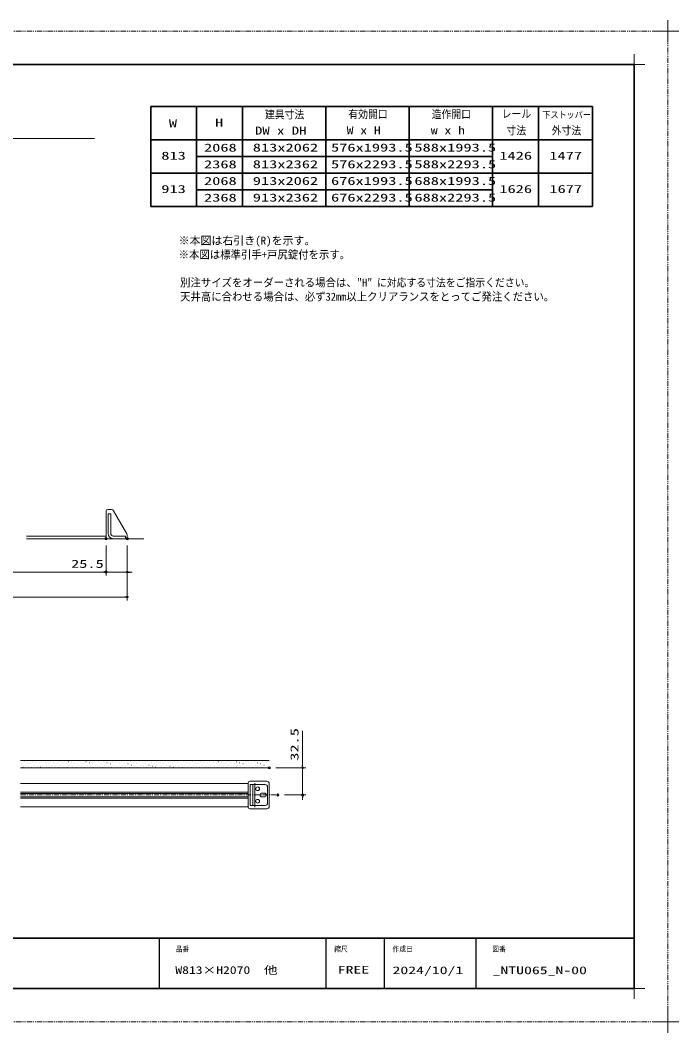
# Model space of a CAD drawing. Units: millimetres, scale not verified. Extents: x -1306 to 1306, y -607 to 607.
# Drawn here: x -389 to 400, y -607 to 607 of the extents above; entities that cross this region are included whole.
import ezdxf
from ezdxf.enums import TextEntityAlignment as Align

# ---------------------------------------------------------------- set-up
doc = ezdxf.new("R2010")
doc.units = ezdxf.units.MM
doc.header["$LTSCALE"] = 5
doc.header["$PDMODE"] = 32
doc.header["$PDSIZE"] = 2.5
doc.linetypes.add('USER1', pattern=[2.5, 1.25, -0.25, 0.25, -0.25, 0.25, -0.25])
doc.linetypes.add('USER3', pattern=[2, 1.25, -0.25, 0.25, -0.25])
for name, color, linetype, lineweight in [('0-1_線(黄)', 2, 'Continuous', 15), ('0-3_陰線', 4, 'USER1', 9), ('0-C_中心線', 3, 'USER3', 9), ('0-D_線(白)', 7, 'Continuous', 30), ('1-0_線(水)', 4, 'Continuous', 9), ('1-1_寸法線', 3, 'Continuous', 13), ('1-2_ハッチング', 6, 'Continuous', 9), ('1-4_DEFPOINTS', 7, 'Continuous', 5), ('1-5_0', 3, 'Continuous', 25), ('1-7_図面枠', 7, 'Continuous', 35), ('1-8_一般', 7, 'Continuous', 5)]:
    doc.layers.add(name, color=color, linetype=linetype, lineweight=lineweight)
doc.styles.add('ＭＳ ゴシック', font='')
doc.styles.get('ＭＳ ゴシック').set_extended_font_data('MS Gothic')

# ---------------------------------------------------------------- blocks, each defined once
blk = doc.blocks.new('_DOT')
at = {"layer": '1-5_0'}
blk.add_line((-2.5, 0), (-5, 0), dxfattribs=at)
for points in [[(0, 0), (-2.5, 0), (-2.48, 0.313)], [(0, 0), (-2.48, -0.313), (-2.5, 0)], [(0, 0), (-2.48, 0.313), (-2.421, 0.622)], [(0, 0), (-2.421, -0.622), (-2.48, -0.313)], [(0, 0), (-2.421, 0.622), (-2.324, 0.92)], [(0, 0), (-2.324, -0.92), (-2.421, -0.622)], [(0, 0), (-2.324, 0.92), (-2.191, 1.204)], [(0, 0), (-2.191, -1.204), (-2.324, -0.92)], [(0, 0), (-2.191, 1.204), (-2.023, 1.469)], [(0, 0), (-2.023, -1.469), (-2.191, -1.204)], [(0, 0), (-2.023, 1.469), (-1.822, 1.711)], [(0, 0), (-1.822, -1.711), (-2.023, -1.469)], [(0, 0), (-1.822, 1.711), (-1.594, 1.926)], [(0, 0), (-1.594, -1.926), (-1.822, -1.711)], [(0, 0), (-1.594, 1.926), (-1.34, 2.111)], [(0, 0), (-1.34, -2.111), (-1.594, -1.926)], [(0, 0), (-1.34, 2.111), (-1.064, 2.262)], [(0, 0), (-1.064, -2.262), (-1.34, -2.111)], [(0, 0), (-1.064, 2.262), (-0.773, 2.378)], [(0, 0), (-0.773, -2.378), (-1.064, -2.262)], [(0, 0), (-0.773, 2.378), (-0.468, 2.456)], [(0, 0), (-0.468, -2.456), (-0.773, -2.378)], [(0, 0), (-0.468, 2.456), (-0.157, 2.495)], [(0, 0), (-0.157, -2.495), (-0.468, -2.456)], [(0, 0), (-0.157, 2.495), (0.157, 2.495)], [(0, 0), (0.157, -2.495), (-0.157, -2.495)], [(0, 0), (0.157, 2.495), (0.468, 2.456)], [(0, 0), (0.468, 2.456), (0.773, 2.378)], [(0, 0), (0.773, 2.378), (1.064, 2.262)], [(0, 0), (1.064, 2.262), (1.34, 2.111)], [(0, 0), (1.34, 2.111), (1.594, 1.926)], [(0, 0), (1.594, 1.926), (1.822, 1.711)], [(0, 0), (1.822, 1.711), (2.023, 1.469)], [(0, 0), (2.023, 1.469), (2.191, 1.204)], [(0, 0), (2.191, 1.204), (2.324, 0.92)], [(0, 0), (2.324, 0.92), (2.421, 0.622)], [(0, 0), (2.421, 0.622), (2.48, 0.313)], [(0, 0), (2.48, 0.313), (2.5, 0)], [(0, 0), (0.468, -2.456), (0.157, -2.495)], [(0, 0), (0.773, -2.378), (0.468, -2.456)], [(0, 0), (1.064, -2.262), (0.773, -2.378)], [(0, 0), (1.34, -2.111), (1.064, -2.262)], [(0, 0), (1.594, -1.926), (1.34, -2.111)], [(0, 0), (1.822, -1.711), (1.594, -1.926)], [(0, 0), (2.023, -1.469), (1.822, -1.711)], [(0, 0), (2.191, -1.204), (2.023, -1.469)], [(0, 0), (2.324, -0.92), (2.191, -1.204)], [(0, 0), (2.421, -0.622), (2.324, -0.92)], [(0, 0), (2.48, -0.313), (2.421, -0.622)], [(0, 0), (2.5, 0), (2.48, -0.313)]]:
    blk.add_solid(points, dxfattribs=at)
blk = doc.blocks.new('グループ-13-1')
at = {"layer": '1-8_一般'}
for p, q in [((62041.6, -14029.5), (62041.6, -13365.5)), ((61709.6, -13697.5), (62373.6, -13697.5))]:
    blk.add_line(p, q, dxfattribs=at)

msp = doc.modelspace()

# ---------------------------------------------------------------- linework, layer by layer
at = {"layer": '0-1_線(黄)'}
for p, q in [((-531.884, 465.389), (-300.409, 465.389)), ((-381.884, -14.611), (-241.072, -14.611)), ((-388.992, -280.565), (-90.742, -280.565)), ((-388.992, -289.565), (-90.742, -289.565))]:
    msp.add_line(p, q, dxfattribs=at)
at = {"layer": '0-3_陰線'}
for p, q in [((387.036, 594), (-1292.964, 594)), ((387.036, -594), (387.036, 594)), ((387.036, -594), (-1292.964, -594))]:
    msp.add_line(p, q, dxfattribs=at)
at = {"layer": '0-C_中心線'}
msp.add_line((-388.992, -322.065), (-80.469, -322.065), dxfattribs=at)
at = {"layer": '0-D_線(白)'}
for p, q in [((-232.964, 504), (-232.964, 384)), ((-232.964, 504), (297.036, 504)), ((-177.964, 504), (-177.964, 384)), ((-122.964, 504), (-122.964, 384)), ((-22.964, 504), (-22.964, 384)), ((77.036, 504), (77.036, 384)), ((177.036, 504), (177.036, 384)), ((232.036, 504), (232.036, 384)), ((232.036, 504), (232.036, 384)), ((297.036, 504), (297.036, 384)), ((-232.964, 464), (297.036, 464)), ((-177.964, 444), (177.036, 444)), ((-232.964, 424), (297.036, 424)), ((-177.964, 404), (177.036, 404)), ((-232.964, 384), (297.036, 384))]:
    msp.add_line(p, q, dxfattribs=at)
at = {"layer": '1-0_線(水)'}
for p, q in [((-286.572, -14.611), (-286.572, 18.389)), ((-284.572, 20.389), (-280.009, 20.389)), ((-284.072, 15.389), (-284.072, -8.411)), ((-261.474, -8.715), (-277.411, 18.889)), ((-381.884, -11.611), (-286.572, -11.611)), ((-277.872, -11.411), (-263.072, -11.411)), ((-263.072, -11.411), (-263.072, -14.611)), ((-261.072, -14.611), (-261.072, -10.215)), ((-261.072, -14.611), (-286.572, -14.611)), ((-277.872, -14.611), (-263.072, -14.611)), ((-116.242, -308.267), (-388.992, -308.267)), ((-116.242, -307.565), (-116.242, -336.565)), ((-114.242, -305.565), (-93.742, -305.565)), ((-95.742, -309.565), (-113.742, -309.565)), ((-113.742, -309.565), (-113.742, -334.565)), ((-110.542, -309.565), (-110.542, -334.565)), ((-108.179, -307.879), (-108.179, -336.526)), ((-92.742, -312.565), (-92.742, -331.565)), ((-90.742, -335.565), (-90.742, -308.565)), ((-388.992, -318.767), (-116.242, -318.767)), ((-388.992, -320.417), (-116.242, -320.417)), ((-388.992, -324.117), (-116.242, -324.117)), ((-388.992, -325.767), (-116.242, -325.767)), ((-96.742, -319.815), (-99.742, -319.815)), ((-96.742, -324.315), (-99.742, -324.315)), ((-116.242, -336.267), (-388.992, -336.267)), ((-114.242, -338.565), (-93.742, -338.565)), ((-95.742, -334.565), (-113.742, -334.565))]:
    msp.add_line(p, q, dxfattribs=at)
msp.add_lwpolyline([(-284.072, 15.389), (-280.872, 15.389), (-280.872, -8.411)], dxfattribs=at)
for centre in [(-104.742, -314.565), (-104.742, -329.565)]:
    msp.add_circle(centre, 2.25, dxfattribs=at)
for centre, radius, start, end in [((-284.572, 18.389), 2, 90, 180), ((-280.009, 17.389), 3, 30, 90), ((-277.872, -8.411), 6.2, 180, 270), ((-277.872, -8.411), 3, 180, 270), ((-264.072, -10.215), 3, 0, 30), ((-114.242, -307.565), 2, 90, 180), ((-95.742, -312.565), 3, 0, 90), ((-93.742, -308.565), 3, 0, 90), ((-99.742, -322.065), 2.25, 90, 270), ((-96.742, -322.065), 2.25, 270, 90), ((-114.242, -336.565), 2, 180, 270), ((-95.742, -331.565), 3, 270, 0), ((-93.742, -335.565), 3, 270, 0)]:
    msp.add_arc(centre, radius, start, end, dxfattribs=at)
at = {"layer": '1-1_寸法線'}
for p, q in [((-286.572, -22.611), (-286.572, -58.611)), ((-286.572, -22.611), (-286.572, -58.611)), ((-261.072, -22.611), (-261.072, -58.611)), ((-261.072, -22.611), (-261.072, -88.611)), ((-632.883, -54.611), (-289.572, -54.611)), ((-289.572, -54.611), (-331.049, -54.611)), ((-261.072, -54.611), (-286.572, -54.611)), ((-258.072, -54.611), (-255.072, -54.611)), ((-264.072, -84.611), (-658.383, -84.611)), ((-50.742, -286.565), (-50.742, -245.089)), ((-82.742, -289.565), (-46.742, -289.565)), ((-50.742, -322.065), (-50.742, -289.565)), ((-72.469, -322.065), (-46.742, -322.065)), ((-50.742, -325.065), (-50.742, -328.065))]:
    msp.add_line(p, q, dxfattribs=at)
at = {"layer": '1-2_ハッチング'}
for p, q in [((-388.83, -280.809), (-388.78, -280.809)), ((-387.504, -284.787), (-387.454, -284.787)), ((-386.178, -288.764), (-386.128, -288.764)), ((-384.852, -282.135), (-384.802, -282.135)), ((-383.526, -286.112), (-383.476, -286.112)), ((-380.875, -283.461), (-380.825, -283.461)), ((-379.549, -287.438), (-379.499, -287.438)), ((-378.223, -280.809), (-378.173, -280.809)), ((-376.897, -284.787), (-376.847, -284.787)), ((-375.572, -288.764), (-375.522, -288.764)), ((-374.246, -282.135), (-374.196, -282.135)), ((-372.92, -286.112), (-372.87, -286.112)), ((-370.268, -283.461), (-370.218, -283.461)), ((-368.942, -287.438), (-368.892, -287.438)), ((-367.617, -280.809), (-367.567, -280.809)), ((-366.291, -284.787), (-366.241, -284.787)), ((-364.965, -288.764), (-364.915, -288.764)), ((-363.639, -282.135), (-363.589, -282.135)), ((-362.313, -286.112), (-362.263, -286.112)), ((-359.662, -283.461), (-359.612, -283.461)), ((-358.336, -287.438), (-358.286, -287.438)), ((-357.01, -280.809), (-356.96, -280.809)), ((-355.684, -284.787), (-355.634, -284.787)), ((-354.358, -288.764), (-354.308, -288.764)), ((-353.032, -282.135), (-352.982, -282.135)), ((-351.707, -286.112), (-351.657, -286.112)), ((-349.055, -283.461), (-349.005, -283.461)), ((-347.729, -287.438), (-347.679, -287.438)), ((-346.403, -280.809), (-346.353, -280.809)), ((-345.078, -284.787), (-345.028, -284.787)), ((-343.752, -288.764), (-343.702, -288.764)), ((-342.426, -282.135), (-342.376, -282.135)), ((-341.1, -286.112), (-341.05, -286.112)), ((-338.448, -283.461), (-338.398, -283.461)), ((-337.123, -287.438), (-337.073, -287.438)), ((-335.797, -280.809), (-335.747, -280.809)), ((-334.471, -284.787), (-334.421, -284.787)), ((-333.145, -288.764), (-333.095, -288.764)), ((-331.819, -282.135), (-331.769, -282.135)), ((-330.493, -286.112), (-330.443, -286.112)), ((-327.842, -283.461), (-327.792, -283.461)), ((-326.516, -287.438), (-326.466, -287.438)), ((-325.19, -280.809), (-325.14, -280.809)), ((-323.864, -284.787), (-323.814, -284.787)), ((-322.538, -288.764), (-322.488, -288.764)), ((-321.213, -282.135), (-321.163, -282.135)), ((-319.887, -286.112), (-319.837, -286.112)), ((-317.235, -283.461), (-317.185, -283.461)), ((-315.909, -287.438), (-315.859, -287.438)), ((-314.584, -280.809), (-314.534, -280.809)), ((-313.258, -284.787), (-313.208, -284.787)), ((-311.932, -288.764), (-311.882, -288.764)), ((-310.606, -282.135), (-310.556, -282.135)), ((-309.28, -286.112), (-309.23, -286.112)), ((-306.629, -283.461), (-306.579, -283.461)), ((-305.303, -287.438), (-305.253, -287.438)), ((-303.977, -280.809), (-303.927, -280.809)), ((-302.651, -284.787), (-302.601, -284.787)), ((-301.325, -288.764), (-301.275, -288.764)), ((-299.999, -282.135), (-299.949, -282.135)), ((-298.674, -286.112), (-298.624, -286.112)), ((-296.022, -283.461), (-295.972, -283.461)), ((-294.696, -287.438), (-294.646, -287.438)), ((-293.37, -280.809), (-293.32, -280.809)), ((-292.045, -284.787), (-291.995, -284.787)), ((-290.719, -288.764), (-290.669, -288.764)), ((-289.393, -282.135), (-289.343, -282.135)), ((-288.067, -286.112), (-288.017, -286.112)), ((-285.415, -283.461), (-285.365, -283.461)), ((-284.09, -287.438), (-284.04, -287.438)), ((-282.764, -280.809), (-282.714, -280.809)), ((-281.438, -284.787), (-281.388, -284.787)), ((-280.112, -288.764), (-280.062, -288.764)), ((-278.786, -282.135), (-278.736, -282.135)), ((-277.46, -286.112), (-277.41, -286.112)), ((-274.809, -283.461), (-274.759, -283.461)), ((-273.483, -287.438), (-273.433, -287.438)), ((-272.157, -280.809), (-272.107, -280.809)), ((-270.831, -284.787), (-270.781, -284.787)), ((-269.505, -288.764), (-269.455, -288.764)), ((-268.18, -282.135), (-268.13, -282.135)), ((-266.854, -286.112), (-266.804, -286.112)), ((-264.202, -283.461), (-264.152, -283.461)), ((-262.876, -287.438), (-262.826, -287.438)), ((-261.551, -280.809), (-261.501, -280.809)), ((-260.225, -284.787), (-260.175, -284.787)), ((-258.899, -288.764), (-258.849, -288.764)), ((-257.573, -282.135), (-257.523, -282.135)), ((-256.247, -286.112), (-256.197, -286.112)), ((-253.596, -283.461), (-253.546, -283.461)), ((-252.27, -287.438), (-252.22, -287.438)), ((-250.944, -280.809), (-250.894, -280.809)), ((-249.618, -284.787), (-249.568, -284.787)), ((-248.292, -288.764), (-248.242, -288.764)), ((-246.966, -282.135), (-246.916, -282.135)), ((-245.641, -286.112), (-245.591, -286.112)), ((-242.989, -283.461), (-242.939, -283.461)), ((-241.663, -287.438), (-241.613, -287.438)), ((-240.337, -280.809), (-240.287, -280.809)), ((-239.012, -284.787), (-238.962, -284.787)), ((-237.686, -288.764), (-237.636, -288.764)), ((-236.36, -282.135), (-236.31, -282.135)), ((-235.034, -286.112), (-234.984, -286.112)), ((-232.382, -283.461), (-232.332, -283.461)), ((-231.057, -287.438), (-231.007, -287.438)), ((-229.731, -280.809), (-229.681, -280.809)), ((-228.405, -284.787), (-228.355, -284.787)), ((-227.079, -288.764), (-227.029, -288.764)), ((-225.753, -282.135), (-225.703, -282.135)), ((-224.427, -286.112), (-224.377, -286.112)), ((-221.776, -283.461), (-221.726, -283.461)), ((-220.45, -287.438), (-220.4, -287.438)), ((-219.124, -280.809), (-219.074, -280.809)), ((-217.798, -284.787), (-217.748, -284.787)), ((-216.472, -288.764), (-216.422, -288.764)), ((-215.147, -282.135), (-215.097, -282.135)), ((-213.821, -286.112), (-213.771, -286.112)), ((-211.169, -283.461), (-211.119, -283.461)), ((-209.843, -287.438), (-209.793, -287.438)), ((-208.518, -280.809), (-208.468, -280.809)), ((-207.192, -284.787), (-207.142, -284.787)), ((-205.866, -288.764), (-205.816, -288.764)), ((-204.54, -282.135), (-204.49, -282.135)), ((-203.214, -286.112), (-203.164, -286.112)), ((-200.563, -283.461), (-200.513, -283.461)), ((-199.237, -287.438), (-199.187, -287.438)), ((-197.911, -280.809), (-197.861, -280.809)), ((-196.585, -284.787), (-196.535, -284.787)), ((-195.259, -288.764), (-195.209, -288.764)), ((-193.933, -282.135), (-193.883, -282.135)), ((-192.608, -286.112), (-192.558, -286.112)), ((-189.956, -283.461), (-189.906, -283.461)), ((-188.63, -287.438), (-188.58, -287.438)), ((-187.304, -280.809), (-187.254, -280.809)), ((-185.978, -284.787), (-185.928, -284.787)), ((-184.653, -288.764), (-184.603, -288.764)), ((-183.327, -282.135), (-183.277, -282.135)), ((-182.001, -286.112), (-181.951, -286.112)), ((-179.349, -283.461), (-179.299, -283.461)), ((-178.024, -287.438), (-177.974, -287.438)), ((-176.698, -280.809), (-176.648, -280.809)), ((-175.372, -284.787), (-175.322, -284.787)), ((-174.046, -288.764), (-173.996, -288.764)), ((-172.72, -282.135), (-172.67, -282.135)), ((-171.394, -286.112), (-171.344, -286.112)), ((-168.743, -283.461), (-168.693, -283.461)), ((-167.417, -287.438), (-167.367, -287.438)), ((-166.091, -280.809), (-166.041, -280.809)), ((-164.765, -284.787), (-164.715, -284.787)), ((-163.439, -288.764), (-163.389, -288.764)), ((-162.114, -282.135), (-162.064, -282.135)), ((-160.788, -286.112), (-160.738, -286.112)), ((-158.136, -283.461), (-158.086, -283.461)), ((-156.81, -287.438), (-156.76, -287.438)), ((-155.485, -280.809), (-155.435, -280.809)), ((-154.159, -284.787), (-154.109, -284.787)), ((-152.833, -288.764), (-152.783, -288.764)), ((-151.507, -282.135), (-151.457, -282.135)), ((-150.181, -286.112), (-150.131, -286.112)), ((-147.53, -283.461), (-147.48, -283.461)), ((-146.204, -287.438), (-146.154, -287.438)), ((-144.878, -280.809), (-144.828, -280.809)), ((-143.552, -284.787), (-143.502, -284.787)), ((-142.226, -288.764), (-142.176, -288.764)), ((-140.9, -282.135), (-140.85, -282.135)), ((-139.575, -286.112), (-139.525, -286.112)), ((-136.923, -283.461), (-136.873, -283.461)), ((-135.597, -287.438), (-135.547, -287.438)), ((-134.271, -280.809), (-134.221, -280.809)), ((-132.945, -284.787), (-132.895, -284.787)), ((-131.62, -288.764), (-131.57, -288.764)), ((-130.294, -282.135), (-130.244, -282.135)), ((-128.968, -286.112), (-128.918, -286.112)), ((-126.316, -283.461), (-126.266, -283.461)), ((-124.991, -287.438), (-124.941, -287.438)), ((-123.665, -280.809), (-123.615, -280.809)), ((-122.339, -284.787), (-122.289, -284.787)), ((-121.013, -288.764), (-120.963, -288.764)), ((-119.687, -282.135), (-119.637, -282.135)), ((-118.361, -286.112), (-118.311, -286.112)), ((-115.71, -283.461), (-115.66, -283.461)), ((-114.384, -287.438), (-114.334, -287.438)), ((-113.058, -280.809), (-113.008, -280.809)), ((-111.732, -284.787), (-111.682, -284.787)), ((-110.406, -288.764), (-110.356, -288.764)), ((-109.081, -282.135), (-109.031, -282.135)), ((-107.755, -286.112), (-107.705, -286.112)), ((-105.103, -283.461), (-105.053, -283.461)), ((-103.777, -287.438), (-103.727, -287.438)), ((-102.452, -280.809), (-102.402, -280.809)), ((-101.126, -284.787), (-101.076, -284.787)), ((-99.8, -288.764), (-99.75, -288.764)), ((-98.474, -282.135), (-98.424, -282.135)), ((-97.148, -286.112), (-97.098, -286.112)), ((-94.497, -283.461), (-94.447, -283.461)), ((-93.171, -287.438), (-93.121, -287.438)), ((-91.845, -280.809), (-91.795, -280.809))]:
    msp.add_line(p, q, dxfattribs=at)
at = {"layer": '1-4_DEFPOINTS'}
for p, q in [((347.036, 541.55), (347.036, 566.45)), ((334.586, 554), (359.486, 554)), ((347.036, -566.45), (347.036, -541.55)), ((334.586, -554), (359.486, -554))]:
    msp.add_line(p, q, dxfattribs=at)
for p in [(-286.572, -14.611), (-261.072, -14.611), (-286.572, -54.611), (-90.742, -289.565), (-80.469, -322.065), (-50.742, -322.065)]:
    msp.add_point(p, dxfattribs=at)
at = {"layer": '1-5_0', "color": 7}
for p, q in [((-222.964, -494), (-222.964, -554)), ((-22.964, -494), (-22.964, -554)), ((47.036, -494), (47.036, -554)), ((157.036, -494), (157.036, -554))]:
    msp.add_line(p, q, dxfattribs=at)
at = {"layer": '1-7_図面枠'}
msp.add_line((-1252.964, -494), (347.036, -494), dxfattribs=at)
msp.add_lwpolyline([(-1252.964, -554), (347.036, -554), (347.036, 554), (-1252.964, 554)], close=True, dxfattribs=at)

# ---------------------------------------------------------------- block references
at = {"layer": '0-3_陰線', "xscale": 0.04, "yscale": 0.04}
for p in [(-2094.629, 1141.9), (-2094.629, -46.1)]:
    msp.add_blockref('グループ-13-1', p, dxfattribs=at)
at = {"layer": '1-1_寸法線', "xscale": 0.6, "yscale": 0.6}
for p in [(-286.572, -54.611), (-286.572, -54.611), (-261.072, -84.611)]:
    msp.add_blockref('_DOT', p, dxfattribs=at)
for p, rotation in [((-261.072, -54.611), 180), ((-50.742, -289.565), 270), ((-50.742, -322.065), 90)]:
    msp.add_blockref('_DOT', p, dxfattribs=dict(at, rotation=rotation))

# ---------------------------------------------------------------- texts
at = {"layer": '0-1_線(黄)', "style": 'ＭＳ ゴシック'}
for s, height, width, p in [('建具寸法', 9.604, 0.9, (-95.965, 486.519)), ('有効開口', 9.604, 0.9, (4.021, 486.873)), ('造作開口', 9.604, 0.9, (104.021, 486.873)), ('レール', 9.604, 0.9, (187.909, 487.344)), ('下ストッパー', 7.697, 0.9, (236.724, 487.714)), ('W', 9.604, 1.5, (-211.217, 475.906)), ('H', 9.604, 1.5, (-155.826, 476.887)), ('DW x DH', 9.621, 1.35, (-107.962, 467.19)), ('W x H', 9.604, 1.25, (2.044, 467.615)), ('w x h', 9.604, 1.25, (102.981, 467.615)), ('寸法', 9.604, 0.9, (193.692, 467.325)), ('外寸法', 9.604, 0.9, (247.977, 467.325)), ('813', 9.604, 1.5, (-220.276, 437.121)), ('2068', 9.604, 1.5, (-169.024, 446.763)), ('813x2062', 9.604, 1.5, (-110.524, 446.865)), ('576x1993.5', 9.604, 1.5, (-16.7, 446.865)), ('588x1993.5', 9.604, 1.5, (83.3, 446.865)), ('1426', 9.604, 1.5, (185.192, 437.157)), ('2368', 9.604, 1.5, (-169.024, 426.763)), ('813x2362', 9.604, 1.5, (-110.524, 426.865)), ('576x2293.5', 9.604, 1.5, (-16.7, 426.865)), ('588x2293.5', 9.604, 1.5, (83.3, 426.865)), ('1477', 9.604, 1.5, (245.142, 437.157)), ('2068', 9.604, 1.5, (-169.024, 406.763)), ('913x2062', 9.604, 1.5, (-110.524, 406.865)), ('676x1993.5', 9.604, 1.5, (-16.7, 406.865)), ('688x1993.5', 9.604, 1.5, (83.3, 406.865)), ('913', 9.604, 1.5, (-220.276, 397.121)), ('1626', 9.604, 1.5, (185.192, 397.157)), ('1677', 9.604, 1.5, (245.142, 397.157)), ('2368', 9.604, 1.5, (-169.024, 386.763)), ('913x2362', 9.604, 1.5, (-110.524, 386.865)), ('676x2293.5', 9.604, 1.5, (-16.7, 386.865)), ('688x2293.5', 9.604, 1.5, (83.3, 386.865)), ('※本図は標準引手+戸尻錠付を示す。', 9.621, 0.95, (-199.48, 318.442)), ('別注サイズをオーダーされる場合は、"H"', 9.621, 0.95, (-197.788, 284.909)), ('に対応する寸法をご指示ください。', 9.604, 0.9, (38.404, 284.909)), ('天井高に合わせる場合は、必ず32mm以上クリアランスをとってご発注ください。', 9.621, 0.95, (-197.788, 268.004))]:
    msp.add_text(s, height=height, dxfattribs=dict(at, width=width)).set_placement(p, align=Align.BOTTOM_LEFT)
msp.add_text('※本図は右引き(R)を示す。', height=9.621, dxfattribs=at).set_placement((-199.48, 335.254), align=Align.BOTTOM_LEFT)
at = {"layer": '1-1_寸法線', "style": 'ＭＳ ゴシック', "width": 1.5}
msp.add_text('25.5', height=9.604, dxfattribs=at).set_placement((-328.477, -52.462), align=Align.BOTTOM_LEFT)
msp.add_text('32.5', height=9.604, rotation=90, dxfattribs=at).set_placement((-52.891, -280.994), align=Align.BOTTOM_LEFT)
at = {"layer": '1-7_図面枠', "style": 'ＭＳ ゴシック'}
for s, height, width, p in [('品番', 6.452, 0.9, (-202.964, -512.073)), ('縮尺', 6.452, 0.9, (-12.964, -512.038)), ('作成日', 6.452, 0.9, (57.036, -511.963)), ('図番', 6.452, 0.9, (176.633, -512.073)), ('W813×H2070\u3000他', 9.236, 1.3, (-203.459, -539.518)), ('FREE', 9.238, 1.5, (-8.664, -539.129)), ('2024/10/1', 9.238, 1.5, (57.036, -539.776)), ('_NTU065_N-00', 9.238, 1.5, (177.071, -539.776))]:
    msp.add_text(s, height=height, dxfattribs=dict(at, width=width)).set_placement(p, align=Align.BOTTOM_LEFT)

doc.saveas('drawing.dxf')
